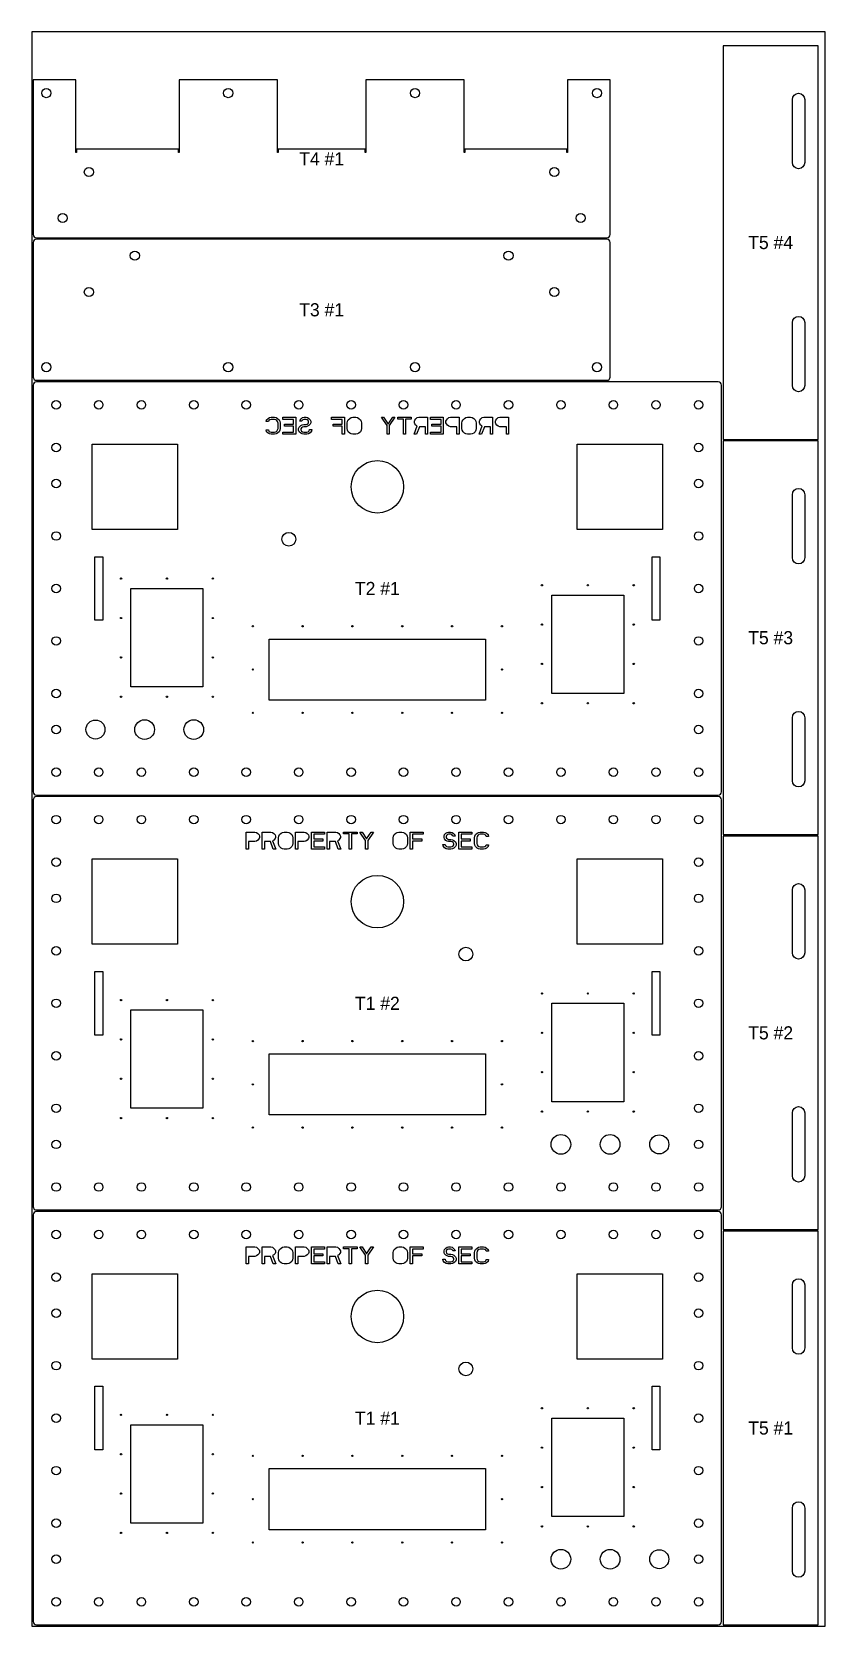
# Model space of a CAD drawing. Header units: millimetres. Extents: x 0 to 1210, y 0 to 2430.
import ezdxf
from ezdxf.enums import TextEntityAlignment as Align

# ---------------------------------------------------------------- set-up
doc = ezdxf.new("R2010")
doc.units = ezdxf.units.MM
for name, color, linetype in [('CUT_INNER', 1, 'Continuous'), ('CUT_OUTER', 7, 'Continuous'), ('LABEL', 4, 'Continuous'), ('SHEET', 8, 'Continuous')]:
    doc.layers.add(name, color=color, linetype=linetype)

msp = doc.modelspace()

# ---------------------------------------------------------------- linework, layer by layer
at = {"layer": 'CUT_INNER'}
for points in [[(1160.00796, 2326.9, -1), (1179.00796, 2326.9), (1179.00796, 2230.9, -1), (1160.00796, 2230.9)], [(1160.00796, 1986.9, -1), (1179.00796, 1986.9), (1179.00796, 1890.9, -1), (1160.00796, 1890.9)], [(1160.00796, 1724.6, -1), (1179.00796, 1724.6), (1179.00796, 1628.6, -1), (1160.00796, 1628.6)], [(1160.00796, 1384.6, -1), (1179.00796, 1384.6), (1179.00796, 1288.6, -1), (1160.00796, 1288.6)], [(1160.00796, 1122.3, -1), (1179.00796, 1122.3), (1179.00796, 1026.3, -1), (1160.00796, 1026.3)], [(1160.00796, 782.3, -1), (1179.00796, 782.3), (1179.00796, 686.3, -1), (1160.00796, 686.3)], [(1160.00796, 520, -1), (1179.00796, 520), (1179.00796, 424, -1), (1160.00796, 424)], [(1160.00796, 180, -1), (1179.00796, 180), (1179.00796, 84, -1), (1160.00796, 84)]]:
    msp.add_lwpolyline(points, format="xyb", close=True, dxfattribs=at)
for points in [[(378.16666, 1822.685106), (377.08334, 1820.47234), (374.91666, 1818.259574), (372.75, 1817.153191), (370.04166, 1816.6), (365.16666, 1816.6), (362.45834, 1817.153191), (360.29166, 1818.259574), (358.125, 1820.47234), (357.58334, 1823.238298), (360.83334, 1823.238298), (361.375, 1821.578724), (363, 1820.47234), (365.16666, 1819.919149), (370.04166, 1819.919149), (372.20834, 1820.47234), (373.83334, 1821.578724), (374.91666, 1823.238298), (375.45834, 1825.451064), (375.45834, 1833.748936), (374.91666, 1835.961701), (373.83334, 1837.621277), (372.20834, 1838.72766), (370.04166, 1839.280851), (365.16666, 1839.280851), (363, 1838.72766), (361.375, 1837.621277), (360.83334, 1835.961701), (357.58334, 1835.961701), (358.125, 1838.72766), (360.29166, 1840.940426), (362.45834, 1842.046809), (365.16666, 1842.6), (370.04166, 1842.6), (372.75, 1842.046809), (374.91666, 1840.940426), (377.08334, 1838.72766), (378.16666, 1836.514894), (378.70834, 1833.748936), (378.70834, 1825.451064)], [(383.04166, 1816.6), (383.04166, 1819.919149), (399.29166, 1819.919149), (399.29166, 1828.770213), (385.20834, 1828.770213), (385.20834, 1832.089361), (399.29166, 1832.089361), (399.29166, 1839.280851), (383.04166, 1839.280851), (383.04166, 1842.6), (402.54166, 1842.6), (402.54166, 1816.6)], [(426.375, 1821.578724), (424.75, 1818.812766), (422.04166, 1817.153191), (419.33334, 1816.6), (415, 1816.6), (412.29166, 1817.153191), (410.125, 1818.259574), (407.95834, 1820.47234), (406.875, 1822.685106), (406.875, 1825.451064), (407.95834, 1827.66383), (410.125, 1829.876596), (412.29166, 1830.982979), (415, 1831.53617), (418.25, 1831.53617), (419.875, 1832.089361), (421.5, 1833.195744), (422.04166, 1834.855319), (422.04166, 1835.961701), (421.5, 1837.621277), (419.875, 1838.72766), (418.25, 1839.280851), (415, 1839.280851), (413.375, 1838.72766), (412.29166, 1837.621277), (411.75, 1836.514894), (408.5, 1836.514894), (409.04166, 1838.174469), (410.66666, 1840.387234), (412.83334, 1842.046809), (415.54166, 1842.6), (418.25, 1842.6), (420.41666, 1842.046809), (422.58334, 1840.940426), (424.75, 1838.72766), (425.29166, 1836.514894), (425.29166, 1834.302127), (424.75, 1832.089361), (422.58334, 1829.876596), (420.41666, 1828.770213), (418.25, 1828.217021), (415, 1828.217021), (412.83334, 1827.66383), (411.20834, 1826.557447), (410.125, 1824.897872), (410.125, 1823.238298), (411.20834, 1821.578724), (412.83334, 1820.47234), (415, 1819.919149), (419.33334, 1819.919149), (421.5, 1820.47234), (423.125, 1822.131915), (423.66666, 1823.791489), (426.91666, 1823.791489)], [(476.75, 1816.6), (473.5, 1816.6), (473.5, 1828.770213), (459.41666, 1828.770213), (459.41666, 1832.089361), (473.5, 1832.089361), (473.5, 1839.280851), (457.25, 1839.280851), (457.25, 1842.6), (476.75, 1842.6)], [(502.20834, 1822.685106), (501.125, 1820.47234), (498.95834, 1818.259574), (496.79166, 1817.153191), (494.08334, 1816.6), (489.75, 1816.6), (487.04166, 1817.153191), (484.875, 1818.259574), (482.70834, 1820.47234), (481.625, 1822.685106), (481.08334, 1825.451064), (481.08334, 1833.748936), (481.625, 1836.514894), (482.70834, 1838.72766), (484.875, 1840.940426), (487.04166, 1842.046809), (489.75, 1842.6), (494.08334, 1842.6), (496.79166, 1842.046809), (498.95834, 1840.940426), (501.125, 1838.72766), (502.20834, 1836.514894), (502.75, 1833.748936), (502.75, 1825.451064)], [(545, 1829.876596), (545, 1816.6), (541.75, 1816.6), (541.75, 1829.876596), (533.08333, 1842.6), (536.33333, 1842.6), (543.375, 1832.089361), (550.41667, 1842.6), (553.66667, 1842.6)], [(578.58333, 1839.834043), (569.91667, 1839.834043), (569.91667, 1816.6), (566.66667, 1816.6), (566.66667, 1839.834043), (558, 1839.834043), (558, 1842.6), (578.58333, 1842.6)], [(603.5, 1816.6), (600.25, 1816.6), (600.25, 1828.217021), (591.04167, 1828.217021), (586.70833, 1816.6), (582.91667, 1816.6), (587.79167, 1829.323404), (585.625, 1830.429787), (584, 1832.642553), (583.45833, 1834.302127), (583.45833, 1836.514894), (584, 1838.174469), (585.625, 1840.387234), (587.79167, 1842.046809), (590.5, 1842.6), (603.5, 1842.6)], [(607.83333, 1816.6), (607.83333, 1819.919149), (624.08334, 1819.919149), (624.08334, 1828.770213), (610, 1828.770213), (610, 1832.089361), (624.08334, 1832.089361), (624.08334, 1839.280851), (607.83333, 1839.280851), (607.83333, 1842.6), (627.33334, 1842.6), (627.33334, 1816.6)], [(648.45834, 1816.6), (648.45834, 1828.217021), (638.70834, 1828.217021), (636, 1828.770213), (633.83334, 1830.429787), (632.20834, 1832.642553), (631.66666, 1834.302127), (631.66666, 1836.514894), (632.20834, 1838.174469), (633.83334, 1840.387234), (636, 1842.046809), (638.70834, 1842.6), (651.70834, 1842.6), (651.70834, 1816.6)], [(677.16667, 1822.685106), (676.08333, 1820.47234), (673.91666, 1818.259574), (671.75, 1817.153191), (669.04166, 1816.6), (664.70834, 1816.6), (662, 1817.153191), (659.83334, 1818.259574), (657.66666, 1820.47234), (656.58334, 1822.685106), (656.04166, 1825.451064), (656.04166, 1833.748936), (656.58334, 1836.514894), (657.66666, 1838.72766), (659.83334, 1840.940426), (662, 1842.046809), (664.70834, 1842.6), (669.04166, 1842.6), (671.75, 1842.046809), (673.91666, 1840.940426), (676.08333, 1838.72766), (677.16667, 1836.514894), (677.70833, 1833.748936), (677.70833, 1825.451064)], [(702.625, 1816.6), (699.375, 1816.6), (699.375, 1828.217021), (690.16667, 1828.217021), (685.83333, 1816.6), (682.04167, 1816.6), (686.91667, 1829.323404), (684.75, 1830.429787), (683.125, 1832.642553), (682.58333, 1834.302127), (682.58333, 1836.514894), (683.125, 1838.174469), (684.75, 1840.387234), (686.91667, 1842.046809), (689.625, 1842.6), (702.625, 1842.6)], [(727, 1816.6), (723.75, 1816.6), (723.75, 1828.217021), (714, 1828.217021), (711.29167, 1828.770213), (709.125, 1830.429787), (707.5, 1832.642553), (706.95833, 1834.302127), (706.95833, 1836.514894), (707.5, 1838.174469), (709.125, 1840.387234), (711.29167, 1842.046809), (714, 1842.6), (727, 1842.6)], [(92, 1671.6), (92, 1801.6), (222, 1801.6), (222, 1671.6)], [(962, 1671.6), (832, 1671.6), (832, 1801.6), (962, 1801.6)], [(96, 1533.1), (96, 1630.1), (108, 1630.1), (108, 1533.1)], [(946, 1533.1), (946, 1630.1), (958, 1630.1), (958, 1533.1)], [(151, 1431.6), (151, 1581.6), (261, 1581.6), (261, 1431.6)], [(793, 1421.6), (793, 1571.6), (903, 1571.6), (903, 1421.6)], [(362, 1411.6), (362, 1504.6), (692, 1504.6), (692, 1411.6)], [(327, 1210.3), (340, 1210.3), (342.70833, 1209.746809), (344.875, 1208.087234), (346.5, 1205.874469), (347.04167, 1204.214894), (347.04167, 1202.002127), (346.5, 1200.342553), (344.875, 1198.129787), (342.70833, 1196.470213), (340, 1195.917021), (330.25, 1195.917021), (330.25, 1184.3), (327, 1184.3)], [(351.375, 1210.3), (364.375, 1210.3), (367.08333, 1209.746809), (369.25, 1208.087234), (370.875, 1205.874469), (371.41667, 1204.214894), (371.41667, 1202.002127), (370.875, 1200.342553), (369.25, 1198.129787), (367.08333, 1197.023404), (371.95833, 1184.3), (368.16667, 1184.3), (363.83333, 1195.917021), (354.625, 1195.917021), (354.625, 1184.3), (351.375, 1184.3)], [(376.29167, 1193.151064), (376.29167, 1201.448936), (376.83333, 1204.214894), (377.91667, 1206.42766), (380.08334, 1208.640426), (382.25, 1209.746809), (384.95834, 1210.3), (389.29166, 1210.3), (392, 1209.746809), (394.16666, 1208.640426), (396.33334, 1206.42766), (397.41666, 1204.214894), (397.95834, 1201.448936), (397.95834, 1193.151064), (397.41666, 1190.385106), (396.33334, 1188.17234), (394.16666, 1185.959574), (392, 1184.853191), (389.29166, 1184.3), (384.95834, 1184.3), (382.25, 1184.853191), (380.08334, 1185.959574), (377.91667, 1188.17234), (376.83333, 1190.385106)], [(402.29166, 1184.3), (402.29166, 1210.3), (415.29166, 1210.3), (418, 1209.746809), (420.16666, 1208.087234), (421.79166, 1205.874469), (422.33334, 1204.214894), (422.33334, 1202.002127), (421.79166, 1200.342553), (420.16666, 1198.129787), (418, 1196.470213), (415.29166, 1195.917021), (405.54166, 1195.917021), (405.54166, 1184.3)], [(426.66666, 1184.3), (426.66666, 1210.3), (446.16667, 1210.3), (446.16667, 1206.980851), (429.91666, 1206.980851), (429.91666, 1199.789361), (444, 1199.789361), (444, 1196.470213), (429.91666, 1196.470213), (429.91666, 1187.619149), (446.16667, 1187.619149), (446.16667, 1184.3)], [(450.5, 1210.3), (463.5, 1210.3), (466.20833, 1209.746809), (468.375, 1208.087234), (470, 1205.874469), (470.54167, 1204.214894), (470.54167, 1202.002127), (470, 1200.342553), (468.375, 1198.129787), (466.20833, 1197.023404), (471.08333, 1184.3), (467.29167, 1184.3), (462.95833, 1195.917021), (453.75, 1195.917021), (453.75, 1184.3), (450.5, 1184.3)], [(475.41667, 1210.3), (496, 1210.3), (496, 1207.534043), (487.33333, 1207.534043), (487.33333, 1184.3), (484.08333, 1184.3), (484.08333, 1207.534043), (475.41667, 1207.534043)], [(500.33333, 1210.3), (503.58333, 1210.3), (510.625, 1199.789361), (517.66667, 1210.3), (520.91667, 1210.3), (512.25, 1197.576596), (512.25, 1184.3), (509, 1184.3), (509, 1197.576596)], [(551.25, 1193.151064), (551.25, 1201.448936), (551.79166, 1204.214894), (552.875, 1206.42766), (555.04166, 1208.640426), (557.20834, 1209.746809), (559.91666, 1210.3), (564.25, 1210.3), (566.95834, 1209.746809), (569.125, 1208.640426), (571.29166, 1206.42766), (572.375, 1204.214894), (572.91666, 1201.448936), (572.91666, 1193.151064), (572.375, 1190.385106), (571.29166, 1188.17234), (569.125, 1185.959574), (566.95834, 1184.853191), (564.25, 1184.3), (559.91666, 1184.3), (557.20834, 1184.853191), (555.04166, 1185.959574), (552.875, 1188.17234), (551.79166, 1190.385106)], [(577.25, 1210.3), (596.75, 1210.3), (596.75, 1206.980851), (580.5, 1206.980851), (580.5, 1199.789361), (594.58334, 1199.789361), (594.58334, 1196.470213), (580.5, 1196.470213), (580.5, 1184.3), (577.25, 1184.3)], [(627.08334, 1191.491489), (630.33334, 1191.491489), (630.875, 1189.831915), (632.5, 1188.17234), (634.66666, 1187.619149), (639, 1187.619149), (641.16666, 1188.17234), (642.79166, 1189.278724), (643.875, 1190.938298), (643.875, 1192.597872), (642.79166, 1194.257447), (641.16666, 1195.36383), (639, 1195.917021), (635.75, 1195.917021), (633.58334, 1196.470213), (631.41666, 1197.576596), (629.25, 1199.789361), (628.70834, 1202.002127), (628.70834, 1204.214894), (629.25, 1206.42766), (631.41666, 1208.640426), (633.58334, 1209.746809), (635.75, 1210.3), (638.45834, 1210.3), (641.16666, 1209.746809), (643.33334, 1208.087234), (644.95834, 1205.874469), (645.5, 1204.214894), (642.25, 1204.214894), (641.70834, 1205.321277), (640.625, 1206.42766), (639, 1206.980851), (635.75, 1206.980851), (634.125, 1206.42766), (632.5, 1205.321277), (631.95834, 1203.661701), (631.95834, 1202.555319), (632.5, 1200.895744), (634.125, 1199.789361), (635.75, 1199.23617), (639, 1199.23617), (641.70834, 1198.682979), (643.875, 1197.576596), (646.04166, 1195.36383), (647.125, 1193.151064), (647.125, 1190.385106), (646.04166, 1188.17234), (643.875, 1185.959574), (641.70834, 1184.853191), (639, 1184.3), (634.66666, 1184.3), (631.95834, 1184.853191), (629.25, 1186.512766), (627.625, 1189.278724)], [(651.45834, 1184.3), (651.45834, 1210.3), (670.95834, 1210.3), (670.95834, 1206.980851), (654.70834, 1206.980851), (654.70834, 1199.789361), (668.79166, 1199.789361), (668.79166, 1196.470213), (654.70834, 1196.470213), (654.70834, 1187.619149), (670.95834, 1187.619149), (670.95834, 1184.3)], [(675.29166, 1193.151064), (675.29166, 1201.448936), (675.83334, 1204.214894), (676.91666, 1206.42766), (679.08334, 1208.640426), (681.25, 1209.746809), (683.95834, 1210.3), (688.83334, 1210.3), (691.54166, 1209.746809), (693.70834, 1208.640426), (695.875, 1206.42766), (696.41666, 1203.661701), (693.16666, 1203.661701), (692.625, 1205.321277), (691, 1206.42766), (688.83334, 1206.980851), (683.95834, 1206.980851), (681.79166, 1206.42766), (680.16666, 1205.321277), (679.08334, 1203.661701), (678.54166, 1201.448936), (678.54166, 1193.151064), (679.08334, 1190.938298), (680.16666, 1189.278724), (681.79166, 1188.17234), (683.95834, 1187.619149), (688.83334, 1187.619149), (691, 1188.17234), (692.625, 1189.278724), (693.16666, 1190.938298), (696.41666, 1190.938298), (695.875, 1188.17234), (693.70834, 1185.959574), (691.54166, 1184.853191), (688.83334, 1184.3), (683.95834, 1184.3), (681.25, 1184.853191), (679.08334, 1185.959574), (676.91666, 1188.17234), (675.83334, 1190.385106)], [(92, 1169.3), (222, 1169.3), (222, 1039.3), (92, 1039.3)], [(832, 1039.3), (832, 1169.3), (962, 1169.3), (962, 1039.3)], [(96, 900.8), (96, 997.8), (108, 997.8), (108, 900.8)], [(946, 900.8), (946, 997.8), (958, 997.8), (958, 900.8)], [(793, 799.3), (793, 949.3), (903, 949.3), (903, 799.3)], [(151, 789.3), (151, 939.3), (261, 939.3), (261, 789.3)], [(362, 779.3), (362, 872.3), (692, 872.3), (692, 779.3)], [(327, 578), (340, 578), (342.70833, 577.446809), (344.875, 575.787234), (346.5, 573.574469), (347.04167, 571.914894), (347.04167, 569.702127), (346.5, 568.042553), (344.875, 565.829787), (342.70833, 564.170213), (340, 563.617021), (330.25, 563.617021), (330.25, 552), (327, 552)], [(351.375, 578), (364.375, 578), (367.08333, 577.446809), (369.25, 575.787234), (370.875, 573.574469), (371.41667, 571.914894), (371.41667, 569.702127), (370.875, 568.042553), (369.25, 565.829787), (367.08333, 564.723404), (371.95833, 552), (368.16667, 552), (363.83333, 563.617021), (354.625, 563.617021), (354.625, 552), (351.375, 552)], [(376.29167, 560.851064), (376.29167, 569.148936), (376.83333, 571.914894), (377.91667, 574.12766), (380.08334, 576.340426), (382.25, 577.446809), (384.95834, 578), (389.29166, 578), (392, 577.446809), (394.16666, 576.340426), (396.33334, 574.12766), (397.41666, 571.914894), (397.95834, 569.148936), (397.95834, 560.851064), (397.41666, 558.085106), (396.33334, 555.87234), (394.16666, 553.659574), (392, 552.553191), (389.29166, 552), (384.95834, 552), (382.25, 552.553191), (380.08334, 553.659574), (377.91667, 555.87234), (376.83333, 558.085106)], [(402.29166, 552), (402.29166, 578), (415.29166, 578), (418, 577.446809), (420.16666, 575.787234), (421.79166, 573.574469), (422.33334, 571.914894), (422.33334, 569.702127), (421.79166, 568.042553), (420.16666, 565.829787), (418, 564.170213), (415.29166, 563.617021), (405.54166, 563.617021), (405.54166, 552)], [(426.66666, 552), (426.66666, 578), (446.16667, 578), (446.16667, 574.680851), (429.91666, 574.680851), (429.91666, 567.489361), (444, 567.489361), (444, 564.170213), (429.91666, 564.170213), (429.91666, 555.319149), (446.16667, 555.319149), (446.16667, 552)], [(450.5, 578), (463.5, 578), (466.20833, 577.446809), (468.375, 575.787234), (470, 573.574469), (470.54167, 571.914894), (470.54167, 569.702127), (470, 568.042553), (468.375, 565.829787), (466.20833, 564.723404), (471.08333, 552), (467.29167, 552), (462.95833, 563.617021), (453.75, 563.617021), (453.75, 552), (450.5, 552)], [(475.41667, 578), (496, 578), (496, 575.234043), (487.33333, 575.234043), (487.33333, 552), (484.08333, 552), (484.08333, 575.234043), (475.41667, 575.234043)], [(500.33333, 578), (503.58333, 578), (510.625, 567.489361), (517.66667, 578), (520.91667, 578), (512.25, 565.276596), (512.25, 552), (509, 552), (509, 565.276596)], [(551.25, 560.851064), (551.25, 569.148936), (551.79166, 571.914894), (552.875, 574.12766), (555.04166, 576.340426), (557.20834, 577.446809), (559.91666, 578), (564.25, 578), (566.95834, 577.446809), (569.125, 576.340426), (571.29166, 574.12766), (572.375, 571.914894), (572.91666, 569.148936), (572.91666, 560.851064), (572.375, 558.085106), (571.29166, 555.87234), (569.125, 553.659574), (566.95834, 552.553191), (564.25, 552), (559.91666, 552), (557.20834, 552.553191), (555.04166, 553.659574), (552.875, 555.87234), (551.79166, 558.085106)], [(577.25, 578), (596.75, 578), (596.75, 574.680851), (580.5, 574.680851), (580.5, 567.489361), (594.58334, 567.489361), (594.58334, 564.170213), (580.5, 564.170213), (580.5, 552), (577.25, 552)], [(627.08334, 559.191489), (630.33334, 559.191489), (630.875, 557.531915), (632.5, 555.87234), (634.66666, 555.319149), (639, 555.319149), (641.16666, 555.87234), (642.79166, 556.978724), (643.875, 558.638298), (643.875, 560.297872), (642.79166, 561.957447), (641.16666, 563.06383), (639, 563.617021), (635.75, 563.617021), (633.58334, 564.170213), (631.41666, 565.276596), (629.25, 567.489361), (628.70834, 569.702127), (628.70834, 571.914894), (629.25, 574.12766), (631.41666, 576.340426), (633.58334, 577.446809), (635.75, 578), (638.45834, 578), (641.16666, 577.446809), (643.33334, 575.787234), (644.95834, 573.574469), (645.5, 571.914894), (642.25, 571.914894), (641.70834, 573.021277), (640.625, 574.12766), (639, 574.680851), (635.75, 574.680851), (634.125, 574.12766), (632.5, 573.021277), (631.95834, 571.361701), (631.95834, 570.255319), (632.5, 568.595744), (634.125, 567.489361), (635.75, 566.93617), (639, 566.93617), (641.70834, 566.382979), (643.875, 565.276596), (646.04166, 563.06383), (647.125, 560.851064), (647.125, 558.085106), (646.04166, 555.87234), (643.875, 553.659574), (641.70834, 552.553191), (639, 552), (634.66666, 552), (631.95834, 552.553191), (629.25, 554.212766), (627.625, 556.978724)], [(651.45834, 552), (651.45834, 578), (670.95834, 578), (670.95834, 574.680851), (654.70834, 574.680851), (654.70834, 567.489361), (668.79166, 567.489361), (668.79166, 564.170213), (654.70834, 564.170213), (654.70834, 555.319149), (670.95834, 555.319149), (670.95834, 552)], [(675.29166, 560.851064), (675.29166, 569.148936), (675.83334, 571.914894), (676.91666, 574.12766), (679.08334, 576.340426), (681.25, 577.446809), (683.95834, 578), (688.83334, 578), (691.54166, 577.446809), (693.70834, 576.340426), (695.875, 574.12766), (696.41666, 571.361701), (693.16666, 571.361701), (692.625, 573.021277), (691, 574.12766), (688.83334, 574.680851), (683.95834, 574.680851), (681.79166, 574.12766), (680.16666, 573.021277), (679.08334, 571.361701), (678.54166, 569.148936), (678.54166, 560.851064), (679.08334, 558.638298), (680.16666, 556.978724), (681.79166, 555.87234), (683.95834, 555.319149), (688.83334, 555.319149), (691, 555.87234), (692.625, 556.978724), (693.16666, 558.638298), (696.41666, 558.638298), (695.875, 555.87234), (693.70834, 553.659574), (691.54166, 552.553191), (688.83334, 552), (683.95834, 552), (681.25, 552.553191), (679.08334, 553.659574), (676.91666, 555.87234), (675.83334, 558.085106)], [(92, 537), (222, 537), (222, 407), (92, 407)], [(832, 407), (832, 537), (962, 537), (962, 407)], [(96, 268.5), (96, 365.5), (108, 365.5), (108, 268.5)], [(946, 268.5), (946, 365.5), (958, 365.5), (958, 268.5)], [(793, 167), (793, 317), (903, 317), (903, 167)], [(151, 157), (151, 307), (261, 307), (261, 157)], [(362, 147), (362, 240), (692, 240), (692, 147)]]:
    msp.add_lwpolyline(points, close=True, dxfattribs=at)
for centre, radius in [((22, 2336.70596), 7), ((299.5, 2336.70596), 7), ((584.5, 2336.70596), 7), ((862, 2336.70596), 7), ((87, 2216.35198), 7), ((797, 2216.35198), 7), ((47, 2146.223), 7), ((837, 2146.223), 7), ((157, 2088.92296), 7), ((727, 2088.92296), 7), ((87, 2033.503978), 7), ((797, 2033.503978), 7), ((22, 1918.9), 7), ((299.5, 1918.9), 7), ((584.5, 1918.9), 7), ((862, 1918.9), 7), ((37, 1861.6), 6.5), ((102, 1861.6), 6.5), ((167, 1861.6), 6.5), ((247, 1861.6), 6.5), ((327, 1861.6), 6.5), ((407, 1861.6), 6.5), ((487, 1861.6), 6.5), ((567, 1861.6), 6.5), ((647, 1861.6), 6.5), ((727, 1861.6), 6.5), ((807, 1861.6), 6.5), ((887, 1861.6), 6.5), ((952, 1861.6), 6.5), ((1017, 1861.6), 6.5), ((37, 1796.6), 6.5), ((1017, 1796.6), 6.5), ((527, 1736.6), 40), ((37, 1741.6), 6.5), ((1017, 1741.6), 6.5), ((37, 1661.6), 6.5), ((392, 1656.6), 10.5), ((1017, 1661.6), 6.5), ((37, 1581.6), 6.5), ((136, 1596.6), 1), ((206, 1596.6), 1), ((276, 1596.6), 1), ((778, 1586.6), 1), ((848, 1586.6), 1), ((918, 1586.6), 1), ((1017, 1581.6), 6.5), ((136, 1536.6), 1), ((276, 1536.6), 1), ((37, 1501.6), 6.5), ((337, 1524.1), 1), ((413, 1524.1), 1), ((489, 1524.1), 1), ((565, 1524.1), 1), ((641, 1524.1), 1), ((717, 1524.1), 1), ((778, 1526.6), 1), ((918, 1526.6), 1), ((1017, 1501.6), 6.5), ((136, 1476.6), 1), ((276, 1476.6), 1), ((337, 1458.1), 1), ((717, 1458.1), 1), ((778, 1466.6), 1), ((918, 1466.6), 1), ((37, 1421.6), 6.5), ((136, 1416.6), 1), ((206, 1416.6), 1), ((276, 1416.6), 1), ((1017, 1421.6), 6.5), ((337, 1392.1), 1), ((413, 1392.1), 1), ((489, 1392.1), 1), ((565, 1392.1), 1), ((641, 1392.1), 1), ((717, 1392.1), 1), ((778, 1406.6), 1), ((848, 1406.6), 1), ((918, 1406.6), 1), ((37, 1366.6), 6.5), ((97, 1366.6), 14.5), ((172, 1366.6), 15), ((247, 1366.6), 15), ((1017, 1366.6), 6.5), ((37, 1301.6), 6.5), ((102, 1301.6), 6.5), ((167, 1301.6), 6.5), ((247, 1301.6), 6.5), ((327, 1301.6), 6.5), ((407, 1301.6), 6.5), ((487, 1301.6), 6.5), ((567, 1301.6), 6.5), ((647, 1301.6), 6.5), ((727, 1301.6), 6.5), ((807, 1301.6), 6.5), ((887, 1301.6), 6.5), ((952, 1301.6), 6.5), ((1017, 1301.6), 6.5), ((37, 1229.3), 6.5), ((102, 1229.3), 6.5), ((167, 1229.3), 6.5), ((247, 1229.3), 6.5), ((327, 1229.3), 6.5), ((407, 1229.3), 6.5), ((487, 1229.3), 6.5), ((567, 1229.3), 6.5), ((647, 1229.3), 6.5), ((727, 1229.3), 6.5), ((807, 1229.3), 6.5), ((887, 1229.3), 6.5), ((952, 1229.3), 6.5), ((1017, 1229.3), 6.5), ((37, 1164.3), 6.5), ((1017, 1164.3), 6.5), ((527, 1104.3), 40), ((37, 1109.3), 6.5), ((1017, 1109.3), 6.5), ((37, 1029.3), 6.5), ((662, 1024.3), 10.5), ((1017, 1029.3), 6.5), ((37, 949.3), 6.5), ((136, 954.3), 1), ((206, 954.3), 1), ((276, 954.3), 1), ((778, 964.3), 1), ((848, 964.3), 1), ((918, 964.3), 1), ((1017, 949.3), 6.5), ((778, 904.3), 1), ((918, 904.3), 1), ((37, 869.3), 6.5), ((136, 894.3), 1), ((276, 894.3), 1), ((337, 891.8), 1), ((413, 891.8), 1), ((489, 891.8), 1), ((565, 891.8), 1), ((641, 891.8), 1), ((717, 891.8), 1), ((1017, 869.3), 6.5), ((136, 834.3), 1), ((276, 834.3), 1), ((337, 825.8), 1), ((717, 825.8), 1), ((778, 844.3), 1), ((918, 844.3), 1), ((37, 789.3), 6.5), ((778, 784.3), 1), ((848, 784.3), 1), ((918, 784.3), 1), ((1017, 789.3), 6.5), ((136, 774.3), 1), ((206, 774.3), 1), ((276, 774.3), 1), ((337, 759.8), 1), ((413, 759.8), 1), ((489, 759.8), 1), ((565, 759.8), 1), ((641, 759.8), 1), ((717, 759.8), 1), ((37, 734.3), 6.5), ((807, 734.3), 15), ((882, 734.3), 15), ((957, 734.3), 14.5), ((1017, 734.3), 6.5), ((37, 669.3), 6.5), ((102, 669.3), 6.5), ((167, 669.3), 6.5), ((247, 669.3), 6.5), ((327, 669.3), 6.5), ((407, 669.3), 6.5), ((487, 669.3), 6.5), ((567, 669.3), 6.5), ((647, 669.3), 6.5), ((727, 669.3), 6.5), ((807, 669.3), 6.5), ((887, 669.3), 6.5), ((952, 669.3), 6.5), ((1017, 669.3), 6.5), ((37, 597), 6.5), ((102, 597), 6.5), ((167, 597), 6.5), ((247, 597), 6.5), ((327, 597), 6.5), ((407, 597), 6.5), ((487, 597), 6.5), ((567, 597), 6.5), ((647, 597), 6.5), ((727, 597), 6.5), ((807, 597), 6.5), ((887, 597), 6.5), ((952, 597), 6.5), ((1017, 597), 6.5), ((37, 532), 6.5), ((1017, 532), 6.5), ((527, 472), 40), ((37, 477), 6.5), ((1017, 477), 6.5), ((37, 397), 6.5), ((662, 392), 10.5), ((1017, 397), 6.5), ((37, 317), 6.5), ((136, 322), 1), ((206, 322), 1), ((276, 322), 1), ((778, 332), 1), ((848, 332), 1), ((918, 332), 1), ((1017, 317), 6.5), ((778, 272), 1), ((918, 272), 1), ((37, 237), 6.5), ((136, 262), 1), ((276, 262), 1), ((337, 259.5), 1), ((413, 259.5), 1), ((489, 259.5), 1), ((565, 259.5), 1), ((641, 259.5), 1), ((717, 259.5), 1), ((1017, 237), 6.5), ((136, 202), 1), ((276, 202), 1), ((337, 193.5), 1), ((717, 193.5), 1), ((778, 212), 1), ((918, 212), 1), ((37, 157), 6.5), ((778, 152), 1), ((848, 152), 1), ((918, 152), 1), ((1017, 157), 6.5), ((136, 142), 1), ((206, 142), 1), ((276, 142), 1), ((337, 127.5), 1), ((413, 127.5), 1), ((489, 127.5), 1), ((565, 127.5), 1), ((641, 127.5), 1), ((717, 127.5), 1), ((37, 102), 6.5), ((807, 102), 15), ((882, 102), 15), ((957, 102), 14.5), ((1017, 102), 6.5), ((37, 37), 6.5), ((102, 37), 6.5), ((167, 37), 6.5), ((247, 37), 6.5), ((327, 37), 6.5), ((407, 37), 6.5), ((487, 37), 6.5), ((567, 37), 6.5), ((647, 37), 6.5), ((727, 37), 6.5), ((807, 37), 6.5), ((887, 37), 6.5), ((952, 37), 6.5), ((1017, 37), 6.5)]:
    msp.add_circle(centre, radius, dxfattribs=at)
at = {"layer": 'CUT_OUTER'}
for points in [[(1054.3, 1808.9), (1199.50796, 1808.9), (1199.50796, 2408.9), (1054.3, 2408.9)], [(1054.3, 1206.6), (1199.50796, 1206.6), (1199.50796, 1806.6), (1054.3, 1806.6)], [(1054.3, 604.3), (1199.50796, 604.3), (1199.50796, 1204.3), (1054.3, 1204.3)], [(1054.3, 2), (1199.50796, 2), (1199.50796, 602), (1054.3, 602)]]:
    msp.add_lwpolyline(points, close=True, dxfattribs=at)
for points in [[(2, 2121.223, 0.414214), (7, 2116.223), (877, 2116.223, 0.414214), (882, 2121.223), (882, 2356.70596), (817, 2356.70596), (817, 2246.35198), (816, 2246.35198), (816, 2251.35198), (660.5, 2251.35198), (660.5, 2246.35198), (659.5, 2246.35198), (659.5, 2356.70596), (509.5, 2356.70596), (509.5, 2246.35198), (508.5, 2246.35198), (508.5, 2251.35198), (375.5, 2251.35198), (375.5, 2246.35198), (374.5, 2246.35198), (374.5, 2356.70596), (224.5, 2356.70596), (224.5, 2246.35198), (223.5, 2246.35198), (223.5, 2251.35198), (68, 2251.35198), (68, 2246.35198), (67, 2246.35198), (67, 2356.70596), (2, 2356.70596)], [(6.999999, 1898.9), (877, 1898.9, 0.414214), (882, 1903.899999), (882, 2108.92296, 0.414214), (877, 2113.92296), (7, 2113.92296, 0.414214), (2, 2108.92296), (2, 1903.900003, 0.414214)], [(1052, 1271.6), (1052, 1891.6, 0.414214), (1047, 1896.6), (6.999999, 1896.6, 0.414214), (2, 1891.6), (2, 1271.6, 0.414214), (7, 1266.6), (1047, 1266.6, 0.414214)], [(6.999999, 634.3), (1047, 634.3, 0.414214), (1052, 639.299999), (1052, 1259.300001, 0.414213), (1047.000001, 1264.3), (7, 1264.3, 0.414214), (2, 1259.3), (2, 639.3, 0.414214)], [(6.999999, 2), (1047, 2, 0.414214), (1052, 6.999999), (1052, 627.000001, 0.414213), (1047.000001, 632), (7, 632, 0.414214), (2, 627), (2, 7, 0.414214)]]:
    msp.add_lwpolyline(points, format="xyb", close=True, dxfattribs=at)
at = {"layer": 'SHEET'}
msp.add_lwpolyline([(0, 0), (1210, 0), (1210, 2430), (0, 2430)], close=True, dxfattribs=at)

# ---------------------------------------------------------------- texts
at = {"layer": 'LABEL'}
for s, p in [('T4 #1', (442, 2236.46448)), ('T5 #4', (1126.90398, 2108.9)), ('T3 #1', (442, 2006.41148)), ('T2 #1', (527, 1581.6)), ('T5 #3', (1126.90398, 1506.6)), ('T1 #2', (527, 949.3)), ('T5 #2', (1126.90398, 904.3)), ('T1 #1', (527, 317)), ('T5 #1', (1126.90398, 302))]:
    msp.add_text(s, height=20, dxfattribs=at).set_placement(p, align=Align.MIDDLE_CENTER)

doc.saveas('drawing.dxf')
